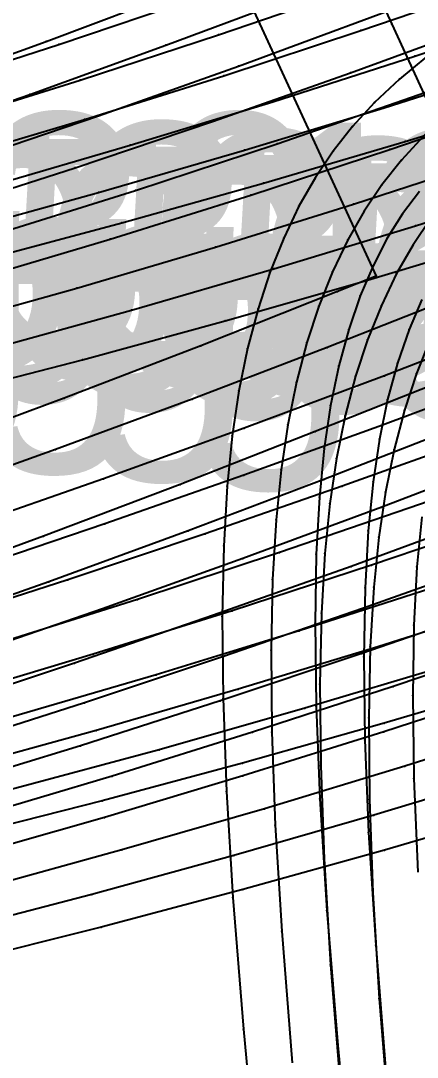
# Model space of a CAD drawing. Extents: x -2408 to 1029, y -526 to 2095.
# Drawn here: x 224.3 to 265.5, y 758.6 to 866.4 of the extents above; entities that cross this region are included whole.
import ezdxf

# ---------------------------------------------------------------- set-up
doc = ezdxf.new("R2010")
doc.units = 0
doc.layers.add('TEXT', color=7, linetype='Continuous')

# ---------------------------------------------------------------- blocks, each defined once
blk = doc.blocks.new(' -30')
at = {"layer": '1'}
for points in [[(230.955195, 1060.091369), (243.916607, 1065.312729), (245.067468, 1065.776346), (259.100474, 1071.458129), (273.102488, 1077.10928), (287.272574, 1082.812828), (301.101107, 1088.365229), (311.853142, 1092.672043), (318.337823, 1078.588526), (324.656628, 1064.865272), (331.128043, 1050.810587), (337.397954, 1037.193554), (341.476479, 1028.3358), (332.67395, 1024.812805), (318.612559, 1019.189992), (304.623987, 1013.601533), (290.473653, 1007.954145), (276.094572, 1002.222342), (273.450279, 1001.171188), (272.829819, 1000.922089), (261.800264, 996.540208), (247.75161, 991.036685), (233.544141, 985.642384), (219.371839, 980.464949)], [(-154.962279, 387.680287), (-156.728037, 385.329051), (-158.293209, 382.821793), (-159.78194, 379.938352), (-161.1035, 376.821743), (-162.311324, 373.30564), (-163.340497, 369.522199), (-164.1971, 365.409457), (-164.861893, 360.961935), (-165.360514, 355.873847), (-165.685283, 349.916577), (-165.809245, 342.73844), (-165.700177, 334.107873), (-165.320089, 324.467584), (-164.59406, 312.857918), (-163.454082, 298.815083), (-162.016418, 283.780372)]]:
    blk.add_lwpolyline(points, dxfattribs=at)
at = {"layer": '14'}
for points in [[(159.855558, 1021.012956), (174.025488, 1025.573994), (188.010876, 1030.340417), (202.556056, 1035.571492), (216.613466, 1040.8583), (231.016792, 1046.467494), (245.371055, 1052.200986), (249.235153, 1053.761826), (249.235153, 1053.761826), (256.057094, 1038.945869), (262.564032, 1024.81404), (268.132896, 1012.721558), (268.132381, 1012.721329), (268.132114, 1012.721252), (264.118011, 1011.111172), (249.89318, 1005.467647), (235.685252, 1000.013509), (221.335671, 994.693965), (206.941998, 989.526014), (192.480177, 984.520378), (177.890002, 979.692252), (163.289057, 975.10716)], [(-147.418247, 406.247763), (-150.941165, 404.038842), (-154.175671, 401.715027), (-157.04112, 399.354777), (-159.615963, 396.919506), (-161.901991, 394.426914), (-163.936865, 391.850061), (-165.782584, 389.109385), (-167.483626, 386.128116), (-169.07561, 382.812492), (-170.500522, 379.245216), (-171.74738, 375.443515), (-172.830299, 371.333759), (-173.734332, 366.905471), (-174.433899, 362.223535), (-174.954474, 356.997595), (-175.302794, 350.810402), (-175.459093, 343.425405), (-175.376258, 334.919801), (-175.025155, 325.231405), (-174.365471, 314.20773), (-173.270542, 300.511935), (-171.882557, 285.575774)]]:
    blk.add_lwpolyline(points, dxfattribs=at)
at = {"layer": '2'}
blk.add_point((268.132896, 1012.721558), dxfattribs=at)
at = {"layer": '3'}
for p in [(256.057094, 1038.945869), (262.564032, 1024.81404), (268.132114, 1012.721252), (268.132381, 1012.721329), (264.118011, 1011.111172), (249.89318, 1005.467647), (235.685252, 1000.013509), (261.800264, 996.540208), (247.75161, 991.036685), (233.544141, 985.642384), (-157.04112, 399.354777), (-159.615963, 396.919506), (-161.901991, 394.426914), (-163.936865, 391.850061), (-165.782584, 389.109385), (-167.483626, 386.128116), (-156.728037, 385.329051), (-169.07561, 382.812492), (-158.293209, 382.821793), (-159.78194, 379.938352), (-170.500522, 379.245216), (-161.1035, 376.821743), (-171.74738, 375.443515), (-162.311324, 373.30564), (-172.830299, 371.333759), (-163.340497, 369.522199), (-173.734332, 366.905471), (-164.1971, 365.409457), (-174.433899, 362.223535), (-164.861893, 360.961935), (-174.954474, 356.997595), (-165.360514, 355.873847), (-175.302794, 350.810402), (-165.685283, 349.916577), (-175.459093, 343.425405), (-165.809245, 342.73844), (-175.376258, 334.919801), (-165.700177, 334.107873), (-175.025155, 325.231405), (-165.320089, 324.467584), (-174.365471, 314.20773), (-164.59406, 312.857918), (-173.270542, 300.511935), (-163.454082, 298.815083)]:
    blk.add_point(p, dxfattribs=at)
at = {"layer": '4'}
for p in [(268.132114, 1012.721252), (268.132381, 1012.721329)]:
    blk.add_point(p, dxfattribs=at)
at = {"layer": 'TEXT', "color": 7}
blk.add_text('g05-30', height=25, dxfattribs=at).set_placement((159.04, 1004.64))
blk = doc.blocks.new(' -31')
at = {"layer": '1'}
for points in [[(347.677331, 1025.336233), (333.684744, 1019.743), (319.5571, 1014.098568), (305.542513, 1008.502237), (291.223184, 1002.787725), (287.16589, 1001.172028), (286.552792, 1000.924835), (277.016839, 997.130407), (262.706587, 991.540984), (248.583159, 986.212805), (234.087524, 980.916619), (219.857867, 975.87892), (205.622968, 971.021377), (191.274264, 966.332788), (176.777294, 961.830073), (162.292495, 957.58023), (147.544273, 953.509194), (132.93039, 949.727028), (118.347098, 946.195779), (103.622757, 942.869792), (88.846664, 939.767564), (74.028881, 936.886349)], [(-154.702146, 376.432729), (-156.023711, 373.315998), (-157.231533, 369.799788), (-158.260688, 366.016197), (-159.11727, 361.903303), (-159.782026, 357.455656), (-160.280529, 352.368542), (-160.605368, 346.409795), (-160.729232, 339.233081), (-160.619875, 330.600398), (-160.239451, 320.957735), (-159.505086, 309.225532), (-158.364278, 295.179276)]]:
    blk.add_lwpolyline(points, dxfattribs=at)
at = {"layer": '14'}
for points in [[(161.106041, 1017.252778), (175.217085, 1021.585355), (189.254622, 1026.149249), (203.664295, 1031.101936), (218.09938, 1036.32269), (232.591492, 1041.787514), (246.894871, 1047.358308), (260.890282, 1052.93348), (262.951164, 1053.761826), (262.951164, 1053.761826), (269.773105, 1038.945869), (276.280043, 1024.81404), (281.848907, 1012.721558), (281.84824, 1012.721329), (281.848106, 1012.721252), (277.124734, 1010.837802), (263.048069, 1005.287462), (248.993791, 999.920222), (234.798549, 994.679372), (220.562271, 989.582892), (206.261899, 984.636801), (191.836249, 979.853162), (177.406281, 975.297875), (162.757441, 970.925727)], [(-134.41255, 406.797831), (-138.546636, 404.820276), (-142.338245, 402.742581), (-145.861162, 400.533666), (-149.095668, 398.209828), (-151.961116, 395.849567), (-154.535961, 393.414295), (-156.821994, 390.921702), (-158.856873, 388.344847), (-160.702593, 385.604184), (-162.403636, 382.62292), (-163.99562, 379.307274), (-165.420526, 375.739995), (-166.667376, 371.938294), (-167.750305, 367.828538), (-168.654339, 363.40025), (-169.353905, 358.718314), (-169.874474, 353.492374), (-170.222786, 347.305181), (-170.379081, 339.920187), (-170.296245, 331.414589), (-169.945146, 321.726201), (-169.285467, 310.702537), (-168.19054, 297.006751)]]:
    blk.add_lwpolyline(points, dxfattribs=at)
at = {"layer": '3'}
for p in [(269.773105, 1038.945869), (263.048069, 1005.287462), (248.993791, 999.920222), (234.798549, 994.679372), (262.706587, 991.540984), (248.583159, 986.212805), (234.087524, 980.916619), (-156.821994, 390.921702), (-158.856873, 388.344847), (-160.702593, 385.604184), (-162.403636, 382.62292), (-163.99562, 379.307274), (-165.420526, 375.739995), (-156.023711, 373.315998), (-166.667376, 371.938294), (-157.231533, 369.799788), (-167.750305, 367.828538), (-158.260688, 366.016197), (-168.654339, 363.40025), (-159.11727, 361.903303), (-169.353905, 358.718314), (-159.782026, 357.455656), (-169.874474, 353.492374), (-160.280529, 352.368542), (-170.222786, 347.305181), (-160.605368, 346.409795), (-170.379081, 339.920187), (-160.729232, 339.233081), (-170.296245, 331.414589), (-160.619875, 330.600398), (-169.945146, 321.726201), (-160.239451, 320.957735), (-169.285467, 310.702537), (-159.505086, 309.225532)]:
    blk.add_point(p, dxfattribs=at)
at = {"layer": 'TEXT', "color": 7}
blk.add_text('g05-31', height=25, dxfattribs=at).set_placement((169.72, 1003.67))
blk = doc.blocks.new(' -32')
at = {"layer": '1'}
for points in [[(354.172729, 1022.342552), (340.32829, 1016.828539), (326.21317, 1011.215339), (311.875114, 1005.523453), (300.883141, 1001.169281), (300.238895, 1000.912933), (297.489484, 999.824994), (283.125429, 994.180019), (268.751064, 988.674201), (254.273598, 983.326862), (239.671953, 978.105214), (225.089148, 973.051832), (210.364599, 968.146057), (195.655611, 963.47221), (181.238031, 959.126345), (166.393119, 954.903956), (151.730816, 950.981879), (136.760752, 947.22716), (121.639578, 943.684047), (106.560619, 940.393873), (91.330345, 937.310262), (76.160148, 934.470587)], [(-154.717257, 353.825859), (-155.219439, 348.610272), (-155.538297, 342.526115), (-155.649782, 335.220385), (-155.526195, 326.590748), (-155.1268, 316.824871)]]:
    blk.add_lwpolyline(points, dxfattribs=at)
at = {"layer": '14'}
for points in [[(161.438868, 1013.38084), (176.326034, 1017.737286), (190.849765, 1022.250228), (205.296784, 1027.001347), (219.553404, 1031.948668), (233.845184, 1037.145899), (248.20402, 1042.570959), (262.376071, 1048.085385), (276.667156, 1053.761826), (276.667156, 1053.761826), (283.489097, 1038.945869), (289.996035, 1024.81404), (295.564899, 1012.721558), (295.564117, 1012.721252), (295.564079, 1012.721252), (283.457021, 1007.934958), (269.016321, 1002.353539), (254.427471, 996.90881), (239.792961, 991.61998), (225.09575, 986.474386), (210.274209, 981.480985), (195.450557, 976.711731), (180.556721, 972.165743), (166.062207, 967.992017)], [(-153.776878, 384.839675), (-155.622594, 382.098998), (-157.323631, 379.117728), (-158.915617, 375.802103), (-160.34053, 372.234816), (-161.587381, 368.433102), (-162.67031, 364.323357), (-163.574341, 359.895055), (-164.273899, 355.213132), (-164.794468, 349.987204), (-165.142786, 343.800013), (-165.299086, 336.415008), (-165.216251, 327.909416), (-164.865152, 318.221022), (-164.205472, 307.19735), (-163.110545, 293.501554)]]:
    blk.add_lwpolyline(points, dxfattribs=at)
at = {"layer": '3'}
for p in [(233.845184, 1037.145899), (269.016321, 1002.353539), (254.427471, 996.90881), (239.792961, 991.61998), (268.751064, 988.674201), (254.273598, 983.326862), (239.671953, 978.105214), (-155.622594, 382.098998), (-157.323631, 379.117728), (-158.915617, 375.802103), (-160.34053, 372.234816), (-161.587381, 368.433102), (-162.67031, 364.323357), (-163.574341, 359.895055), (-164.273899, 355.213132), (-164.794468, 349.987204), (-155.219439, 348.610272), (-165.142786, 343.800013), (-155.538297, 342.526115), (-165.299086, 336.415008), (-155.649782, 335.220385), (-165.216251, 327.909416), (-155.526195, 326.590748), (-164.865152, 318.221022), (-164.205472, 307.19735)]:
    blk.add_point(p, dxfattribs=at)
at = {"layer": 'TEXT', "color": 7}
blk.add_text('g05-32', height=25, dxfattribs=at).set_placement((181.11, 1002.86))
blk = doc.blocks.new(' -33')
at = {"layer": '1'}
blk.add_lwpolyline([(351.214287, 1015.587585), (336.924522, 1009.942887), (322.617196, 1004.311147), (314.599247, 1001.169128), (313.911743, 1000.89592), (308.153438, 998.643203), (293.983596, 993.144724), (279.776812, 987.744295), (265.567846, 982.512143), (251.24589, 977.424028), (236.778171, 972.451509), (222.351953, 967.667013), (207.617936, 962.994501), (193.064115, 958.612652), (178.346321, 954.423466), (163.665673, 950.487449), (149.114829, 946.819649), (134.323275, 943.323471), (119.404475, 940.02864), (104.517089, 936.966438), (89.418252, 934.084416), (74.450729, 931.441655)], dxfattribs=at)
at = {"layer": '14'}
for points in [[(217.456673, 1026.543979), (232.138738, 1031.620144), (246.270399, 1036.735167), (260.476804, 1042.070281), (274.494824, 1047.488045), (288.194082, 1052.891253), (290.383148, 1053.761826), (290.383148, 1053.761826), (297.205089, 1038.945869), (303.712027, 1024.81404), (309.280891, 1012.721558), (309.280128, 1012.721252), (309.280109, 1012.721252), (297.443515, 1008.064399), (283.2111, 1002.58065), (268.831718, 997.223812), (254.409211, 992.017019), (239.927337, 986.94306), (225.39132, 982.027205)], [(-153.83562, 372.296892), (-155.260529, 368.729605), (-156.507383, 364.927891), (-157.590307, 360.818146), (-158.494339, 356.389844), (-159.193901, 351.707922), (-159.714473, 346.481993), (-160.062792, 340.294801), (-160.219092, 332.909799), (-160.136256, 324.404191), (-159.785155, 314.715794), (-159.125473, 303.692122), (-158.030542, 289.996333)]]:
    blk.add_lwpolyline(points, dxfattribs=at)
at = {"layer": '3'}
for p in [(246.270399, 1036.735167), (232.138738, 1031.620144), (268.831718, 997.223812), (254.409211, 992.017019), (239.927337, 986.94306), (265.567846, 982.512143), (251.24589, 977.424028), (236.778171, 972.451509), (-155.260529, 368.729605), (-156.507383, 364.927891), (-157.590307, 360.818146), (-158.494339, 356.389844), (-159.193901, 351.707922), (-159.714473, 346.481993), (-160.062792, 340.294801), (-160.219092, 332.909799), (-160.136256, 324.404191), (-159.785155, 314.715794), (-159.125473, 303.692122)]:
    blk.add_point(p, dxfattribs=at)
at = {"layer": 'TEXT', "color": 7}
blk.add_text('g05-33', height=25, dxfattribs=at).set_placement((192.21, 1002))
blk = doc.blocks.new(' -34')
at = {"layer": '1'}
blk.add_lwpolyline([(352.340214, 1010.61292), (338.105237, 1005.014728), (328.316116, 1001.167145), (327.640305, 1000.900879), (323.77489, 999.382238), (309.583376, 993.859295), (295.338138, 988.470214), (281.109108, 983.246678), (266.762095, 978.134692), (252.286896, 973.137388), (237.838157, 968.31986), (223.103092, 963.607844), (208.533138, 959.17013), (193.822696, 954.922633), (179.127966, 950.917417), (164.555811, 947.175497), (149.750125, 943.602201), (134.836432, 940.230283), (119.93429, 937.083574), (104.830533, 934.115456), (89.846717, 931.384189)], dxfattribs=at)
at = {"layer": '14'}
blk.add_lwpolyline([(224.76154, 1024.469628), (239.287122, 1029.386196), (253.854933, 1034.558007), (268.497048, 1039.966821), (282.94124, 1045.473685), (297.342031, 1051.0929), (304.099159, 1053.761826), (304.099159, 1053.761826), (310.9211, 1038.945869), (317.428038, 1024.81404), (322.996902, 1012.721558), (322.996101, 1012.721252), (322.995644, 1012.7211), (321.972214, 1012.318899), (307.630625, 1006.716876), (292.984256, 1001.141484), (278.832073, 995.92992), (264.64197, 990.856715), (250.39518, 985.909134), (236.097147, 981.112509), (221.672535, 976.46891)], dxfattribs=at)
at = {"layer": '3'}
for p in [(253.854933, 1034.558007), (239.287122, 1029.386196), (264.64197, 990.856715), (250.39518, 985.909134), (236.097147, 981.112509), (266.762095, 978.134692), (252.286896, 973.137388), (237.838157, 968.31986)]:
    blk.add_point(p, dxfattribs=at)
at = {"layer": 'TEXT', "color": 7}
blk.add_text('g05-34', height=25, dxfattribs=at).set_placement((203.51, 1001.18))
blk = doc.blocks.new(' -35')
at = {"layer": '1'}
for points in [[(73.202795, 997.542292), (88.10029, 1000.067095), (102.886466, 1002.761205), (117.715613, 1005.661029), (132.402557, 1008.742196), (147.14449, 1012.057185), (162.022554, 1015.636288), (176.658411, 1019.391969), (191.655861, 1023.485728), (206.169946, 1027.687836), (220.786767, 1032.164237), (235.164821, 1036.810364), (249.762016, 1041.7702), (263.998619, 1046.832929), (278.099179, 1052.042997), (292.219216, 1057.421194), (306.303614, 1062.892786), (312.493324, 1065.319824), (320.732604, 1068.550538), (334.993237, 1074.162745), (349.26085, 1079.793399)], [(352.979751, 1005.437899), (342.032928, 1001.165466), (341.328278, 1000.889893), (338.645045, 999.843195), (324.395031, 994.319508), (310.122707, 988.916618), (295.777125, 983.645488), (281.137255, 978.433597), (266.689322, 973.449837), (251.956224, 968.528416), (237.405527, 963.853334), (222.877869, 959.398779), (208.204056, 955.124754), (193.609526, 951.100939), (178.818648, 947.251648), (164.247615, 943.680786), (149.353601, 940.252384), (134.579422, 937.067447), (119.596453, 934.051586), (104.785757, 931.276596)]]:
    blk.add_lwpolyline(points, dxfattribs=at)
at = {"layer": '14'}
blk.add_lwpolyline([(222.351681, 1019.345408), (236.852936, 1023.991285), (251.161436, 1028.814304), (265.519885, 1033.881606), (279.815377, 1039.124053), (294.201358, 1044.566132), (308.39992, 1050.064681), (317.815151, 1053.761826), (317.815151, 1053.761826), (324.637097, 1038.945874), (331.144041, 1024.814047), (336.712914, 1012.721558), (336.712112, 1012.721252), (336.711998, 1012.721176), (330.768901, 1010.399033), (316.325273, 1004.817432), (301.918447, 999.41246), (287.364578, 994.123794), (272.773971, 988.973141), (258.12432, 983.956046), (243.349791, 979.078066), (228.58532, 974.409139)], dxfattribs=at)
at = {"layer": '3'}
for p in [(235.164821, 1036.810364), (265.519885, 1033.881606), (251.161436, 1028.814304), (236.852936, 1023.991285), (258.12432, 983.956046), (243.349791, 979.078066), (266.689322, 973.449837), (251.956224, 968.528416), (237.405527, 963.853334)]:
    blk.add_point(p, dxfattribs=at)
at = {"layer": 'TEXT', "color": 7}
blk.add_text('g05-35', height=25, dxfattribs=at).set_placement((214.64, 1000.31))
blk = doc.blocks.new(' -36')
at = {"layer": '1'}
for points in [[(74.419603, 995.127874), (89.460761, 997.580781), (104.380963, 1000.197104), (119.375387, 1003.01858), (134.224027, 1006.014801), (149.116599, 1009.235017), (163.875123, 1012.647883), (178.853424, 1016.344791), (193.504608, 1020.192428), (208.138447, 1024.267282), (222.669504, 1028.546404), (237.385666, 1033.120538), (251.782084, 1037.832761), (266.020717, 1042.723992), (280.281963, 1047.830555), (294.57199, 1053.124361), (308.728113, 1058.514717), (323.073791, 1064.090717), (326.210251, 1065.317764), (337.305057, 1069.658394), (351.458665, 1075.196744)], [(355.012627, 1000.877609), (341.959213, 995.842649), (327.665091, 990.406515), (313.365199, 985.106301), (298.96887, 979.947551), (284.431298, 974.897587), (269.941111, 970.007791), (255.322968, 965.246675), (240.723951, 960.691952), (225.785996, 956.252088), (211.066507, 952.102962), (196.44568, 948.202843), (181.61533, 944.469296), (166.641703, 940.921957), (151.713226, 937.602397), (136.533123, 934.443816), (121.520277, 931.529785), (106.279591, 928.778564)]]:
    blk.add_lwpolyline(points, dxfattribs=at)
at = {"layer": '14'}
for points in [[(76.481717, 982.596073), (91.915827, 985.115354), (107.317923, 987.822959), (122.691895, 990.726963), (138.018479, 993.83393), (152.974345, 997.083633), (168.206966, 1000.626342), (183.385717, 1004.395141), (198.506597, 1008.390551), (213.237331, 1012.518376), (228.23233, 1016.962858), (243.158074, 1021.633519), (257.886976, 1026.487731), (272.666088, 1031.600028), (287.377879, 1036.903154), (301.54363, 1042.181581), (316.150261, 1047.766654), (330.362783, 1053.303469), (331.531143, 1053.761826), (331.531143, 1053.761826), (338.353084, 1038.945869), (344.860022, 1024.81404)], [(350.428123, 1012.721252), (338.938778, 1008.260973), (324.861905, 1002.891461), (310.637429, 997.630582), (296.362728, 992.506399), (282.056179, 987.509353), (267.692629, 982.640505), (253.205126, 977.903093), (238.733456, 973.364898), (224.20328, 969.017382), (209.441662, 964.827063), (194.792668, 960.895344), (180.089203, 957.171235), (165.024906, 953.581888), (150.222543, 950.273097), (135.376578, 947.166184), (120.490573, 944.258239), (105.44078, 941.523952), (90.485111, 939.003368), (74.786101, 936.556132)]]:
    blk.add_lwpolyline(points, dxfattribs=at)
at = {"layer": '3'}
for p in [(251.782084, 1037.832761), (237.385666, 1033.120538), (257.886976, 1026.487731), (243.158074, 1021.633519), (267.692629, 982.640505), (253.205126, 977.903093), (238.733456, 973.364898), (269.941111, 970.007791), (255.322968, 965.246675), (240.723951, 960.691952)]:
    blk.add_point(p, dxfattribs=at)
at = {"layer": 'TEXT', "color": 7}
blk.add_text('g05-36', height=25, dxfattribs=at).set_placement((225.76, 999.46))
blk = doc.blocks.new(' -37')
at = {"layer": '1'}
for points in [[(74.49534, 992.583849), (89.510965, 994.928311), (104.601794, 997.462747), (119.558447, 1000.158091), (134.488433, 1003.039354), (149.358465, 1006.111226), (164.19812, 1009.390589), (178.614819, 1012.78758), (193.882304, 1016.617294), (208.518037, 1020.516576), (223.145579, 1024.640197), (237.847507, 1029.016523), (252.348872, 1033.564236), (266.603241, 1038.261127), (280.969472, 1043.218578), (295.267437, 1048.350026), (309.517842, 1053.631149), (323.960309, 1059.126424), (338.130296, 1064.619204), (339.925804, 1065.318832), (352.209141, 1070.105026)], [(355.579303, 995.816777), (341.223809, 990.374284), (326.713546, 985.019872), (312.254181, 979.859861), (298.025051, 974.926161), (283.478154, 970.017862), (268.968087, 965.28685), (254.315715, 960.702782), (239.918335, 956.399406), (225.151075, 952.199995), (210.505552, 948.252075), (195.627925, 944.462208), (181.036996, 940.95584), (166.062631, 937.568278), (151.222245, 934.417364), (136.163859, 931.425551)]]:
    blk.add_lwpolyline(points, dxfattribs=at)
at = {"layer": '14'}
for points in [[(76.399373, 980.027605), (91.645306, 982.408497), (106.785665, 984.951771), (121.894669, 987.674831), (136.97646, 990.58577), (152.011586, 993.691461), (166.668999, 996.927437), (181.613636, 1000.446725), (196.507032, 1004.17853), (211.345621, 1008.12333), (225.788865, 1012.18414), (240.508823, 1016.550555), (255.163712, 1021.129379), (269.623048, 1025.877159), (284.14063, 1030.870978), (298.59491, 1036.045353), (313.146264, 1041.429529), (327.498179, 1046.880215), (341.815176, 1052.421998), (345.247154, 1053.761826)], [(348.207575, 1006.573782), (333.75007, 1001.128419), (319.141126, 995.796442), (304.48299, 990.600012), (289.793064, 985.533452), (275.043086, 980.604876), (260.164446, 975.817985), (245.301592, 971.239952), (230.203103, 966.811774), (215.218174, 962.648655), (200.175046, 958.69944), (185.077403, 954.962813), (170.333237, 951.528665), (155.139041, 948.207013), (139.901328, 945.091725), (124.623707, 942.179807), (109.179194, 939.445591), (93.832485, 936.927775), (78.337437, 934.575235)]]:
    blk.add_lwpolyline(points, dxfattribs=at)
at = {"layer": '3'}
for p in [(266.603241, 1038.261127), (252.348872, 1033.564236), (237.847507, 1029.016523), (269.623048, 1025.877159), (255.163712, 1021.129379), (240.508823, 1016.550555), (260.164446, 975.817985), (245.301592, 971.239952), (268.968087, 965.28685), (254.315715, 960.702782), (239.918335, 956.399406)]:
    blk.add_point(p, dxfattribs=at)
at = {"layer": 'TEXT', "color": 7}
blk.add_text('g05-37', height=25, dxfattribs=at).set_placement((236.94, 998.62))
blk = doc.blocks.new(' -38')
at = {"layer": '1'}
for points in [[(77.276361, 990.485047), (92.482815, 992.792346), (107.804191, 995.293821), (123.016186, 997.959636), (138.273801, 1000.824781), (153.322849, 1003.849998), (168.500453, 1007.11267), (183.235101, 1010.4933), (198.316014, 1014.177251), (213.128926, 1018.018919), (228.09919, 1022.129395), (242.599865, 1026.33312), (257.447983, 1030.867697), (272.228826, 1035.616539), (286.486875, 1040.421015), (301.133357, 1045.567185), (315.692085, 1050.865387), (330.229563, 1056.311505), (344.275493, 1061.693402)], [(344.128589, 986.416153), (329.60502, 981.207307), (315.174494, 976.166699), (300.041979, 971.031052), (285.892736, 966.381595), (271.183397, 961.723385), (256.567472, 957.290031), (241.745368, 953.00383), (227.176045, 949.002989), (212.243566, 945.11853), (197.426699, 941.475858), (182.395818, 937.991698), (167.365762, 934.716064), (152.248748, 931.626818), (137.299767, 928.769494)]]:
    blk.add_lwpolyline(points, dxfattribs=at)
at = {"layer": '14'}
for points in [[(74.6129, 977.268679), (89.481256, 979.47277), (104.404222, 981.849582), (119.220692, 984.378815), (134.014915, 987.079317), (148.768111, 989.954893), (163.483969, 993.016082), (178.513735, 996.353236), (193.142249, 999.812041), (207.722623, 1003.469562), (222.251785, 1007.326255), (237.068672, 1011.480938), (251.484607, 1015.741065), (265.839999, 1020.199777), (280.001393, 1024.812972), (294.904799, 1029.89651), (309.0697, 1034.92466), (323.338564, 1040.157322), (337.405313, 1045.452835), (351.437154, 1050.840185)], [(354.421862, 1003.75921), (340.284165, 998.532283), (325.998783, 993.403265), (311.682901, 988.399044), (297.31357, 983.509987), (282.898169, 978.759315), (268.354946, 974.143311), (253.83341, 969.726377), (239.076039, 965.446552), (224.441367, 961.41823), (209.753002, 957.58873), (195.014266, 953.956908), (179.902294, 950.44814), (165.071806, 947.211889), (150.20081, 944.167781), (135.292497, 941.313157), (120.216259, 938.622201), (105.242719, 936.136924), (90.241725, 933.824134), (75.09389, 931.657668)]]:
    blk.add_lwpolyline(points, dxfattribs=at)
at = {"layer": '3'}
for p in [(272.228826, 1035.616539), (257.447983, 1030.867697), (242.599865, 1026.33312), (265.839999, 1020.199777), (251.484607, 1015.741065), (237.068672, 1011.480938), (268.354946, 974.143311), (253.83341, 969.726377), (239.076039, 965.446552), (271.183397, 961.723385), (256.567472, 957.290031), (241.745368, 953.00383)]:
    blk.add_point(p, dxfattribs=at)
at = {"layer": 'TEXT', "color": 7}
blk.add_text('g05-38', height=25, dxfattribs=at).set_placement((248.03, 997.74))
blk = doc.blocks.new(' -39')
at = {"layer": '1'}
for points in [[(75.172832, 987.721968), (90.29707, 989.899544), (105.386845, 992.236619), (120.460439, 994.740936), (135.559119, 997.426291), (150.570357, 1000.280769), (165.50669, 1003.313833), (180.440507, 1006.549348), (195.457158, 1010.017214), (210.210505, 1013.637595), (224.999399, 1017.481557), (239.294236, 1021.404311), (254.516026, 1025.809017), (269.042059, 1030.236455), (283.595017, 1034.894707), (297.864698, 1039.672803), (312.292316, 1044.705744), (326.637272, 1049.894272), (340.954818, 1055.231175), (355.236348, 1060.664412)], [(354.766985, 985.34326), (340.474022, 980.249385), (326.050681, 975.254689), (311.673727, 970.402362), (297.01612, 965.605862), (282.544657, 961.04305), (267.955798, 956.631239), (253.377553, 952.421584), (238.61777, 948.366901), (223.934031, 944.541689), (209.151466, 940.896136), (194.373578, 937.45255), (179.378019, 934.159646), (164.51737, 931.092732)]]:
    blk.add_lwpolyline(points, dxfattribs=at)
at = {"layer": '14'}
for points in [[(77.478384, 975.220491), (92.727334, 977.421733), (108.033132, 979.798697), (123.230635, 982.330992), (137.684655, 984.904751), (153.540877, 987.921749), (168.638532, 990.993933), (183.343571, 994.184911), (198.356177, 997.652795), (213.320697, 1001.324315), (228.233832, 1005.199912), (242.73741, 1009.179982), (257.539702, 1013.459668), (272.281196, 1017.943193), (286.958863, 1022.629949), (301.43666, 1027.4724), (315.985113, 1032.543818), (330.476915, 1037.774917), (345.080031, 1043.199982)], [(349.417778, 996.917945), (334.768619, 991.716009), (320.089688, 986.639203), (305.355223, 981.684435), (289.831776, 976.640529), (275.657516, 972.211889), (260.764846, 967.754209), (245.630299, 963.44125), (230.622392, 959.385918), (215.560643, 955.534004), (200.44838, 951.884311), (185.713739, 948.529376), (170.511823, 945.27408), (155.269365, 942.215085), (139.989554, 939.349648), (124.53858, 936.651619), (109.193841, 934.162098), (93.696294, 931.829309), (78.300347, 929.680899)]]:
    blk.add_lwpolyline(points, dxfattribs=at)
at = {"layer": '3'}
for p in [(269.042059, 1030.236455), (254.516026, 1025.809017), (239.294236, 1021.404311), (272.281196, 1017.943193), (257.539702, 1013.459668), (242.73741, 1009.179982), (260.764846, 967.754209), (245.630299, 963.44125), (267.955798, 956.631239), (253.377553, 952.421584), (238.61777, 948.366901)]:
    blk.add_point(p, dxfattribs=at)
blk = doc.blocks.new(' -40')
at = {"layer": '1'}
for points in [[(75.9014, 985.406909), (91.115501, 987.517097), (106.487365, 989.812863), (121.653128, 992.244216), (136.614628, 994.810591), (151.722587, 997.578592), (166.954199, 1000.55893), (181.989532, 1003.697902), (196.937981, 1007.022716), (211.885231, 1010.557427), (226.895148, 1014.321071), (241.741659, 1018.257591), (256.469501, 1022.376035), (271.204094, 1026.712692), (285.983141, 1031.283686), (300.593819, 1036.021162), (315.29356, 1041.003823), (329.77987, 1046.10865), (344.369741, 1051.415679)], [(356.484973, 981.116691), (342.059538, 976.098004), (327.593495, 971.19778), (313.097912, 966.427883), (298.339158, 961.735173), (283.73185, 957.273018), (269.059762, 952.984703), (254.346245, 948.886236), (239.581275, 944.977163), (224.897109, 941.290191), (210.037306, 937.758862), (195.139151, 934.415675), (180.075409, 931.231853)]]:
    blk.add_lwpolyline(points, dxfattribs=at)
at = {"layer": '14'}
for points in [[(74.949028, 972.469717), (89.842056, 974.506415), (104.054228, 976.591735), (119.645877, 979.043594), (134.468834, 981.539629), (149.271798, 984.198976), (164.035464, 987.02462), (178.764458, 990.02629), (193.82849, 993.295913), (208.476288, 996.675499), (223.07946, 1000.244369), (237.635153, 1004.002928), (252.50054, 1008.052183), (266.951412, 1012.195616), (281.346333, 1016.528585), (295.682558, 1021.050542), (310.532791, 1025.954694), (324.74548, 1030.848572), (338.904251, 1035.896575), (353.179962, 1041.137101)], [(355.373379, 994.194059), (341.103706, 989.204328), (326.809043, 984.329167), (312.460237, 979.572827), (297.985237, 974.932961), (283.539905, 970.477412), (269.042873, 966.192814), (254.303845, 962.039126), (239.700788, 958.128461), (225.048384, 954.405727), (210.349543, 950.869867), (195.264972, 947.444333), (180.481349, 944.282595), (165.660123, 941.302486), (150.804193, 938.501618), (135.776107, 935.853619), (120.859171, 933.40286), (105.916393, 931.116184)]]:
    blk.add_lwpolyline(points, dxfattribs=at)
at = {"layer": '3'}
for p in [(271.204094, 1026.712692), (256.469501, 1022.376035), (241.741659, 1018.257591), (266.951412, 1012.195616), (252.50054, 1008.052183), (237.635153, 1004.002928), (269.042873, 966.192814), (254.303845, 962.039126), (239.700788, 958.128461), (269.059762, 952.984703), (254.346245, 948.886236), (239.581275, 944.977163)]:
    blk.add_point(p, dxfattribs=at)

msp = doc.modelspace()

# ---------------------------------------------------------------- block references
at = {"layer": '1'}
for name, p in [(' -32', (420.69429, 460.98861)), (' -30', (420.69429, 460.98861)), (' -33', (420.69429, 460.98861)), (' -31', (420.69429, 460.98861)), (' -32', (-6.918598, -172.870121)), (' -31', (-6.913053, -172.870221)), (' -30', (-6.907502, -172.870213)), (' -38', (-6.951881, -172.870051)), (' -36', (-6.940789, -172.870126)), (' -34', (-6.929678, -172.869999)), (' -39', (-6.957418, -172.869929)), (' -37', (-6.946326, -172.869989)), (' -35', (-6.935229, -172.87)), (' -33', (-6.924133, -172.870029)), (' -40', (-6.962963, -172.869906))]:
    msp.add_blockref(name, p, dxfattribs=at)

doc.saveas('drawing.dxf')
